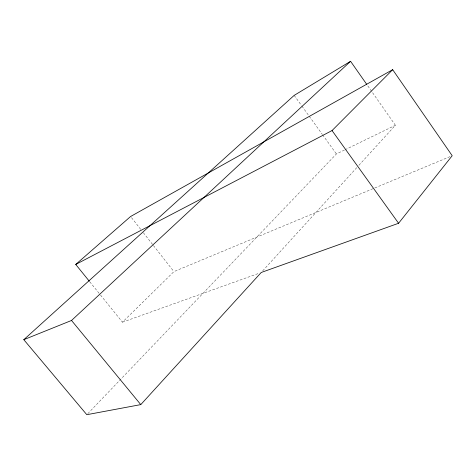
<?xml version="1.0" encoding="UTF-8"?>
<svg xmlns="http://www.w3.org/2000/svg" width="476" height="476" viewBox="0 0 476 476"><rect width="100%" height="100%" fill="white"/><g stroke="black" fill="none" stroke-linecap="round" stroke-linejoin="round"><path stroke-width="0.36" stroke-dasharray="2.38 1.78" d="M262.704 270.844L356.899 167.498M358.904 165.309L395.401 125.259L367.067 84.835M87.834 413.62L336.413 153.956L344.362 150.083M100.513 295.049L122.487 322.181L173.918 271.612L374.118 188.234M345.029 149.761L395.401 125.259M374.808 187.949L451.516 156.003M122.487 322.181L259.134 273.23M89.756 281.768L100.043 294.471M131.525 217.651L141.098 229.837M143.377 232.74L152.951 244.926M153.409 245.503L173.918 271.612M294.18 95.373L301.504 105.535M301.939 106.13L308.829 115.698M309.263 116.293L322.192 134.226M322.621 134.827L336.413 153.956"/><path stroke-width="0.71" d="M366.645 84.234L350.58 61.303L294.18 95.373L23.8 339.685L86.811 414.697L140.783 404.612L261.217 272.48L398.585 223.268L452.2 155.717L392.682 69.68L130.614 216.491L75.726 264.448L89.286 281.191M75.726 264.448L332.046 130.567L392.682 69.68M23.8 339.685L71.531 320.467L350.58 61.303M71.531 320.467L140.783 404.612M332.046 130.567L398.585 223.268"/></g></svg>
